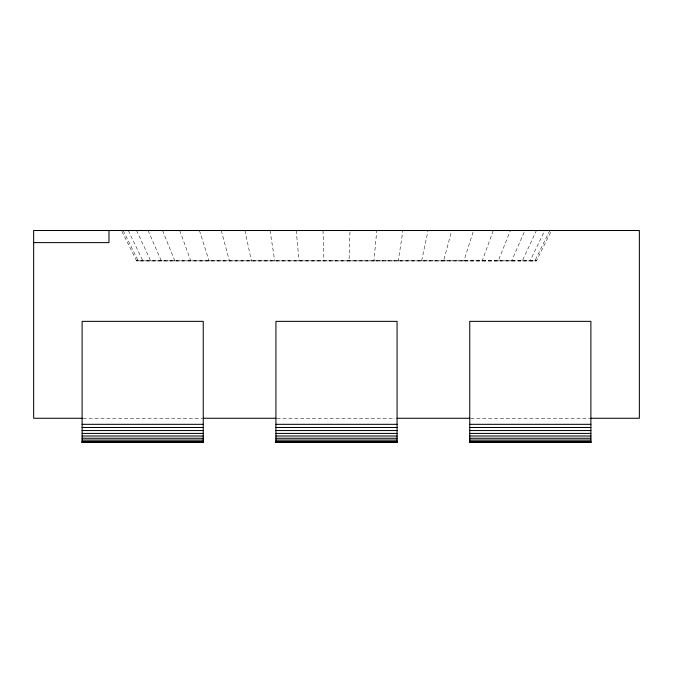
<?xml version="1.0" encoding="UTF-8"?>
<svg xmlns="http://www.w3.org/2000/svg" width="673" height="673" viewBox="0 0 673 673"><rect width="100%" height="100%" fill="white"/><g stroke="black" fill="none" stroke-linecap="round" stroke-linejoin="round"><path stroke-width="0.5" stroke-dasharray="3.37 2.52" d="M121.939 231.419L136.619 260.872L349.051 260.872L350.002 230.503M349.051 260.872L373.952 260.872L376.787 230.503M373.952 260.872L398.265 260.872L402.942 230.503M398.265 260.872L421.609 260.872L428.053 230.503M421.609 260.872L443.6 260.872L451.718 230.503M443.6 260.872L463.907 260.872L473.565 230.503M463.907 260.872L482.205 260.872L493.242 230.503M482.205 260.872L498.205 260.872L510.454 230.503M498.205 260.872L511.657 260.872L524.923 230.503M511.657 260.872L522.341 260.872L536.423 230.503M522.341 260.872L530.105 260.872L544.768 230.503M530.105 260.872L534.808 260.872L549.824 230.503M550.607 232.345L536.381 260.872L136.619 260.872L536.381 260.872L534.673 260.788M136.619 260.788L138.327 260.788M534.808 260.872L536.381 260.788M83.149 418.269L202.203 418.269M276.973 418.269L394.984 418.269M470.797 418.269L589.851 418.269M123.176 230.503L138.192 260.872M128.232 230.503L142.895 260.872M136.577 230.503L150.659 260.872M148.077 230.503L161.343 260.872M162.546 230.503L174.795 260.872M179.758 230.503L190.796 260.872M199.435 230.503L209.093 260.872M221.282 230.503L229.4 260.872M244.947 230.503L251.391 260.872M270.058 230.503L274.735 260.872M296.213 230.503L299.048 260.872M322.998 230.503L323.949 260.872"/><path stroke-width="1.01" d="M82.106 442.498L82.106 321.358L203.246 321.358L203.246 442.498L82.106 442.498L82.106 441.404L203.246 441.404L203.246 442.498M108.976 230.503L108.976 242.617L33.65 242.617M275.93 442.498L275.93 321.358L397.07 321.358L397.07 442.498L275.93 442.498L275.93 441.404L397.07 441.404L397.07 442.498M469.754 442.498L469.754 321.358L590.894 321.358L590.894 442.498L469.754 442.498L469.754 441.404L590.894 441.404L590.894 442.498M82.106 418.269L33.65 418.269L33.65 230.503L639.35 230.503L639.35 418.269L590.894 418.269M203.246 418.269L275.93 418.269M397.07 418.269L469.754 418.269M82.106 424.327L203.246 424.327M275.93 424.327L397.07 424.327M469.754 424.327L590.894 424.327M82.106 427.481L203.246 427.481M275.93 427.481L397.07 427.481M469.754 427.481L590.894 427.481M82.106 430.543L203.246 430.543M275.93 430.543L397.07 430.543M469.754 430.543L590.894 430.543M82.106 433.412L203.246 433.412M275.93 433.412L397.07 433.412M469.754 433.412L590.894 433.412M82.106 436.003L203.246 436.003M275.93 436.003L397.07 436.003M469.754 436.003L590.894 436.003M82.106 438.249L203.246 438.249M275.93 438.249L397.07 438.249M469.754 438.249L590.894 438.249M82.106 440.066L203.246 440.066M275.93 440.066L397.07 440.066M469.754 440.066L590.894 440.066M82.106 442.22L203.246 442.22M275.93 442.22L397.07 442.22M469.754 442.22L590.894 442.22"/></g></svg>
